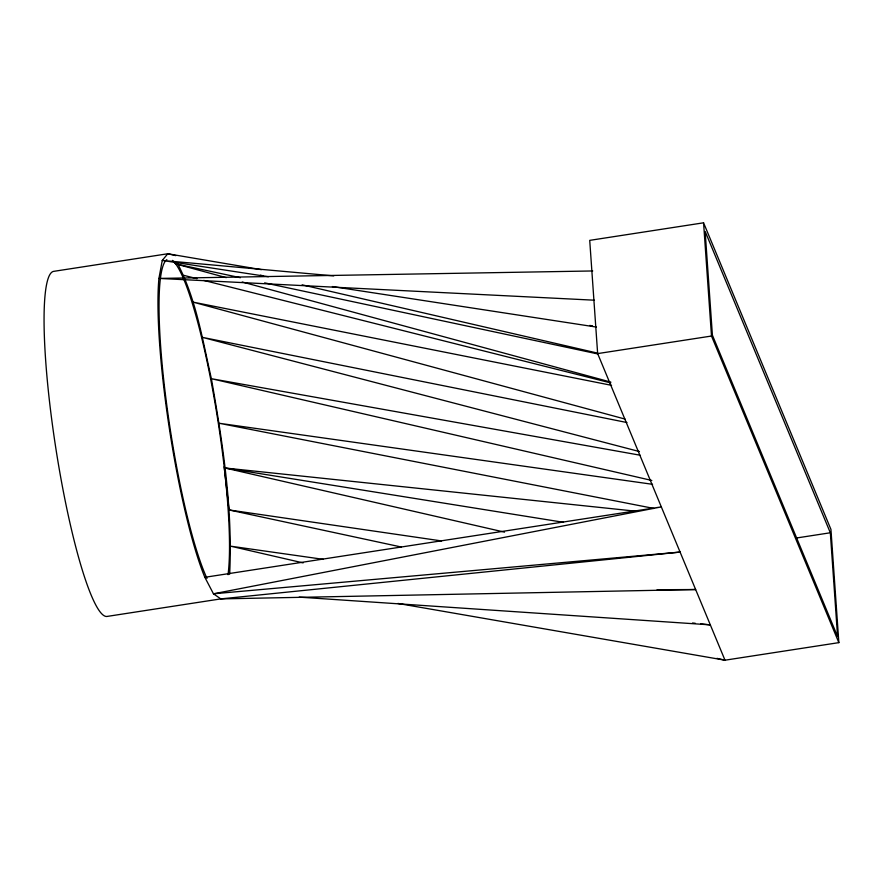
<?xml version="1.0" encoding="UTF-8"?>
<svg xmlns="http://www.w3.org/2000/svg" width="883" height="883" viewBox="0 0 883 883"><rect width="100%" height="100%" fill="white"/><g stroke="black" fill="none" stroke-linecap="round" stroke-linejoin="round"><path stroke-width="1.32" d="M229.646 574.237C232.891 508.597 222.737 443.145 211.379 378.697C202.494 339.823 196.192 299.238 177.56 263.553M703.574 222.803L589.723 240.364L597.648 353.597L724.998 660.197L838.85 642.636L830.936 529.403L703.574 222.803L711.499 336.037L838.85 642.636M597.648 353.597L711.499 336.037M204.845 577.305L661.323 506.897L213.465 593.806L204.845 577.305A174.591 24.978 81.2 0 1 158.929 278.421L162.251 260.441L167.77 253.763L261.39 269.657M796.444 538.001L830.329 532.769L837.592 636.566L712.404 335.198L705.142 231.39L830.329 532.769M592.725 270.96L158.929 278.421L594.347 300.198M657.107 589.745L695.649 589.524L220.794 598.895L106.942 616.455A174.591 24.978 81.2 0 1 55.629 446.964A174.591 24.978 81.2 0 1 53.918 271.324L167.77 253.763L175.838 255.629M299.182 597.129L710.318 624.866L700.738 623.851M333.752 275.893L162.251 260.441L268.421 276.732M504.535 532.14L225.099 468.012L636.676 511.301M692.515 622.99L695.263 623.277M652.559 484.314L219.083 423.255L653.95 508.465M323.377 559.358L230.562 546.169L303.123 562.901M224.172 466.765L229.017 509.944L441.555 540.937M332.394 286.545L596.433 327.074M225.099 468.012L563.509 522.317M589.745 325.43L592.46 325.882M397.924 603.442L724.998 660.197L716.941 658.343M640.032 455.198L211.379 378.697L651.82 480.462M611.555 385.341L193.079 302.129L625.032 419.072M626.985 422.538L202.505 337.383L639.458 451.566M174.094 261.876L175.673 263.896L240.375 277.704M264.635 282.869L597.57 353.895M229.017 509.944L401.39 547.03M260.474 275.187L263.167 275.816M302.129 284.823L597.714 353.156M183.719 275.341L197.064 278.708M203.741 280.386L610.705 382.902M175.673 263.896L226.247 277.637M242.207 281.975L610.815 382.096M206.997 578.387A169.326 24.227 81.2 0 1 165.861 398.101A169.326 24.227 81.2 0 1 166.854 259.657M172.45 260.397A169.326 24.227 81.2 0 1 183.421 278.421M184.039 279.9A169.326 24.227 81.2 0 1 219.094 428.376A169.326 24.227 81.2 0 1 228.035 574.69M680.087 552.085L220.794 598.895L213.465 593.806L680.087 552.085"/></g></svg>
